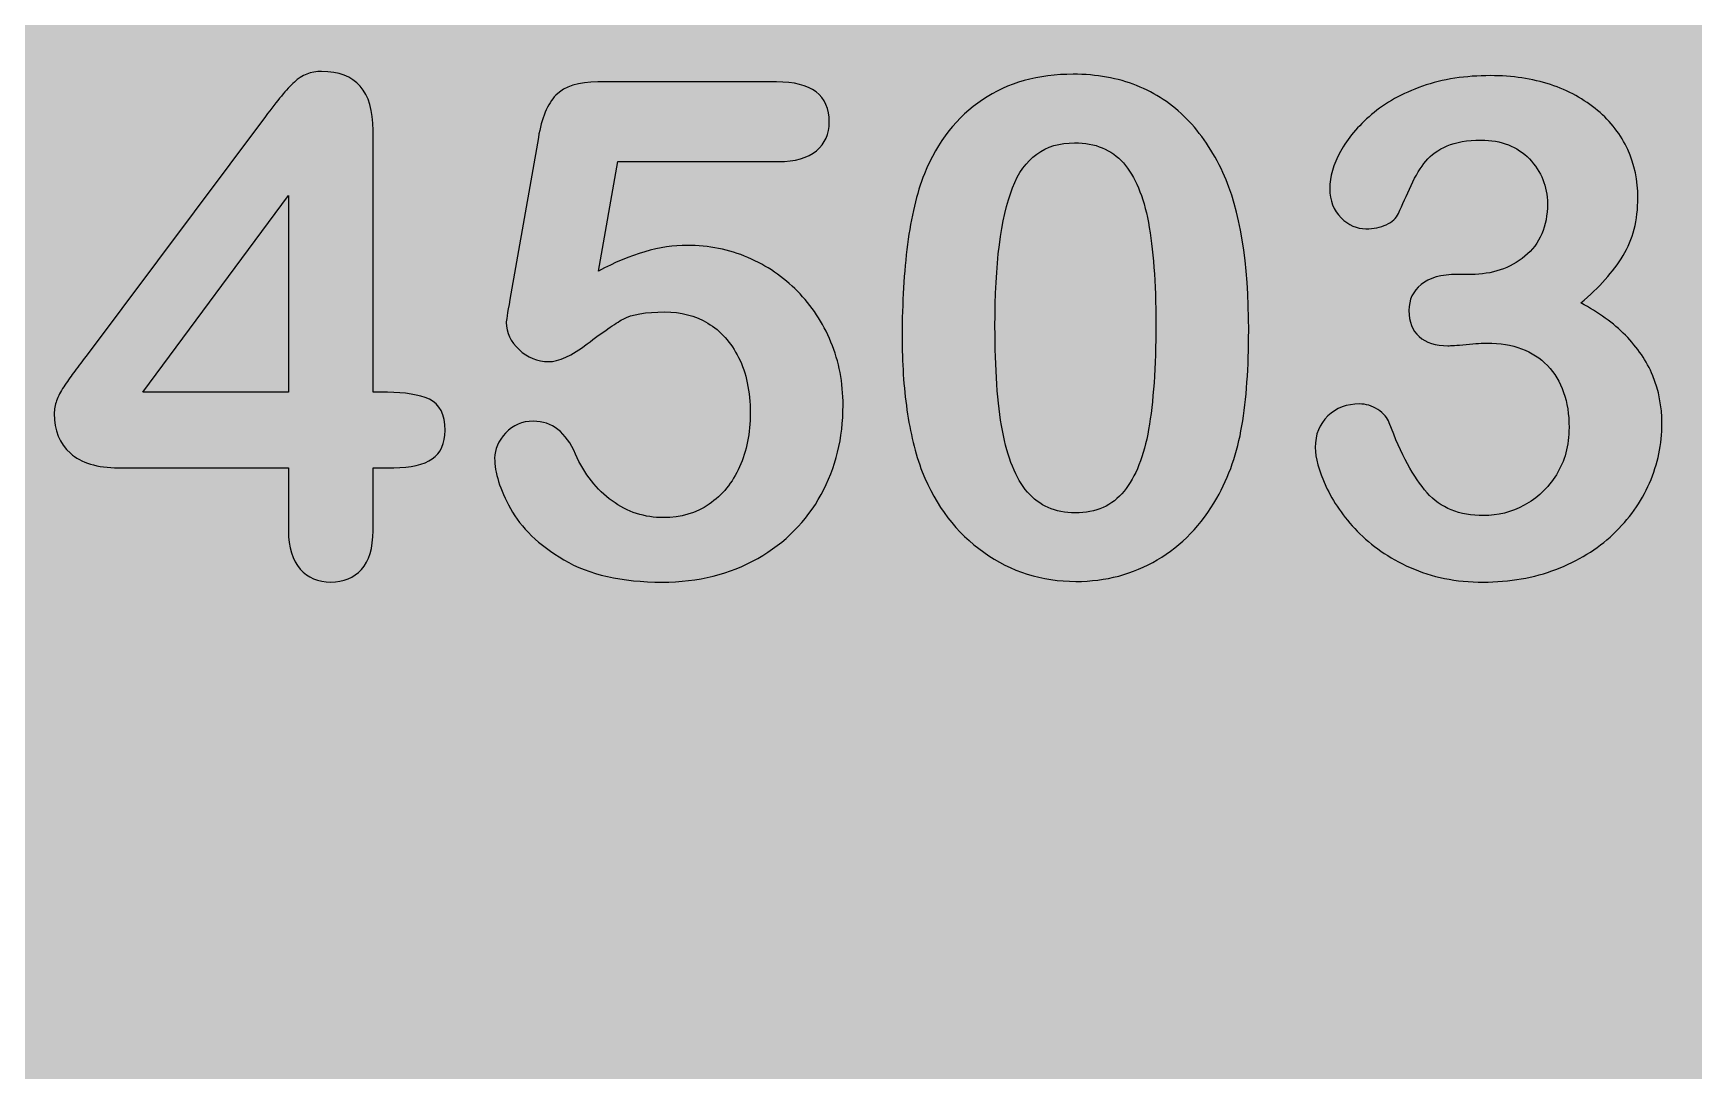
# Model space of a CAD drawing. Header units: millimetres. Extents: x -535.1 to -495.1, y 43.5 to 83.5.
# Drawn here: x -514.08 to -505.41, y 48.94 to 54.36 of the extents above; entities that cross this region are included whole.
import ezdxf

# ---------------------------------------------------------------- set-up
doc = ezdxf.new("R2010")
doc.units = ezdxf.units.MM
doc.header["$MEASUREMENT"] = 0
doc.layers.add('Layer 1', color=7, linetype='Continuous')

msp = doc.modelspace()

# ---------------------------------------------------------------- hatches: boundary and pattern name
at = {"layer": 'Layer 1', "true_color": 0xfff212}
h = msp.add_hatch(color=2, dxfattribs=at)
edge = h.paths.add_edge_path()
edge.add_spline(control_points=[(-498.146, 83.5186), (-498.146, 83.5186), (-531.9962, 83.5186), (-531.9962, 83.5186), (-533.6874, 83.5186), (-535.0711, 82.1349), (-535.0711, 80.4437), (-535.0711, 80.4437), (-535.0711, 46.5936), (-535.0711, 46.5936), (-535.0711, 44.9024), (-533.6874, 43.5187), (-531.9962, 43.5187), (-531.9962, 43.5187), (-498.146, 43.5187), (-498.146, 43.5187), (-496.4548, 43.5187), (-495.0711, 44.9024), (-495.0711, 46.5936), (-495.0711, 46.5936), (-495.0711, 80.4437), (-495.0711, 80.4437), (-495.0711, 82.1349), (-496.4548, 83.5186), (-498.146, 83.5186)], knot_values=[0, 0, 0, 0, 0.125, 0.125, 0.125, 0.25, 0.25, 0.25, 0.375, 0.375, 0.375, 0.5, 0.5, 0.5, 0.625, 0.625, 0.625, 0.75, 0.75, 0.75, 0.875, 0.875, 0.875, 1, 1, 1, 1], degree=3, periodic=1)
at = {"layer": 'Layer 1', "true_color": 0x201e1e}
h = msp.add_hatch(color=250, dxfattribs=at)
edge = h.paths.add_edge_path()
edge.add_spline(control_points=[(-512.745, 51.7611), (-512.745, 51.7611), (-512.745, 52.0899), (-512.745, 52.0899), (-512.745, 52.0899), (-513.6325, 52.0899), (-513.6325, 52.0899), (-513.7439, 52.0899), (-513.828, 52.1152), (-513.884, 52.1658), (-513.9401, 52.2165), (-513.9679, 52.2853), (-513.9679, 52.3728), (-513.9679, 52.3951), (-513.964, 52.4176), (-513.9559, 52.4404), (-513.9478, 52.4634), (-513.935, 52.4873), (-513.9184, 52.5128), (-513.902, 52.5379), (-513.885, 52.5627), (-513.8672, 52.5864), (-513.8496, 52.6097), (-513.8275, 52.6385), (-513.802, 52.6726), (-513.802, 52.6726), (-512.8651, 53.9257), (-512.8651, 53.9257), (-512.8039, 54.0075), (-512.7537, 54.0678), (-512.7143, 54.1048), (-512.6749, 54.1419), (-512.6274, 54.1603), (-512.5719, 54.1603), (-512.3927, 54.1603), (-512.3034, 54.0576), (-512.3034, 53.8526), (-512.3034, 53.8526), (-512.3034, 52.4844), (-512.3034, 52.4844), (-512.3034, 52.4844), (-512.2274, 52.4844), (-512.2274, 52.4844), (-512.137, 52.4844), (-512.064, 52.4723), (-512.0091, 52.4476), (-511.9543, 52.423), (-511.9269, 52.3686), (-511.9269, 52.2853), (-511.9269, 52.2172), (-511.9491, 52.1673), (-511.9939, 52.1363), (-512.039, 52.1051), (-512.1063, 52.0899), (-512.1954, 52.0899), (-512.1954, 52.0899), (-512.3034, 52.0899), (-512.3034, 52.0899), (-512.3034, 52.0899), (-512.3034, 51.7611), (-512.3034, 51.7611), (-512.3034, 51.6707), (-512.3235, 51.6031), (-512.3637, 51.5589), (-512.4036, 51.5151), (-512.4573, 51.4926), (-512.5242, 51.4926), (-512.59, 51.4926), (-512.6437, 51.5155), (-512.6841, 51.5608), (-512.7246, 51.6059), (-512.745, 51.673), (-512.745, 51.7611)], knot_values=[0, 0, 0, 0, 0.041667, 0.041667, 0.041667, 0.083333, 0.083333, 0.083333, 0.125, 0.125, 0.125, 0.166667, 0.166667, 0.166667, 0.208333, 0.208333, 0.208333, 0.25, 0.25, 0.25, 0.291667, 0.291667, 0.291667, 0.333333, 0.333333, 0.333333, 0.375, 0.375, 0.375, 0.416667, 0.416667, 0.416667, 0.458333, 0.458333, 0.458333, 0.5, 0.5, 0.5, 0.541667, 0.541667, 0.541667, 0.583333, 0.583333, 0.583333, 0.625, 0.625, 0.625, 0.666667, 0.666667, 0.666667, 0.708333, 0.708333, 0.708333, 0.75, 0.75, 0.75, 0.791667, 0.791667, 0.791667, 0.833333, 0.833333, 0.833333, 0.875, 0.875, 0.875, 0.916667, 0.916667, 0.916667, 0.958333, 0.958333, 0.958333, 1, 1, 1, 1], degree=3, periodic=1)
h = msp.add_hatch(color=250, dxfattribs=at)
edge = h.paths.add_edge_path()
edge.add_spline(control_points=[(-507.7305, 52.8072), (-507.7305, 52.6135), (-507.7426, 52.4475), (-507.7661, 52.3088), (-507.7895, 52.1695), (-507.8326, 52.0431), (-507.897, 51.9306), (-507.9767, 51.7916), (-508.0804, 51.6845), (-508.2077, 51.6091), (-508.335, 51.5337), (-508.4768, 51.4962), (-508.6324, 51.4962), (-508.8109, 51.4962), (-508.9722, 51.5469), (-509.1139, 51.6482), (-509.2556, 51.7495), (-509.3643, 51.8889), (-509.4348, 52.0681), (-509.4729, 52.1651), (-509.4979, 52.2745), (-509.515, 52.3927), (-509.5322, 52.5109), (-509.5403, 52.6388), (-509.5403, 52.777), (-509.5403, 52.955), (-509.5306, 53.1148), (-509.512, 53.2572), (-509.4933, 53.4001), (-509.4648, 53.5231), (-509.4239, 53.6252), (-509.3558, 53.7952), (-509.2532, 53.9241), (-509.1211, 54.0125), (-508.9885, 54.1013), (-508.8303, 54.1459), (-508.6463, 54.1459), (-508.525, 54.1459), (-508.4144, 54.1261), (-508.3158, 54.0867), (-508.2167, 54.0472), (-508.1298, 53.9896), (-508.0551, 53.9136), (-507.9803, 53.8377), (-507.9167, 53.7435), (-507.865, 53.6319), (-507.775, 53.4377), (-507.7305, 53.1625), (-507.7305, 52.8072)], knot_values=[0, 0, 0, 0, 0.0625, 0.0625, 0.0625, 0.125, 0.125, 0.125, 0.1875, 0.1875, 0.1875, 0.25, 0.25, 0.25, 0.3125, 0.3125, 0.3125, 0.375, 0.375, 0.375, 0.4375, 0.4375, 0.4375, 0.5, 0.5, 0.5, 0.5625, 0.5625, 0.5625, 0.625, 0.625, 0.625, 0.6875, 0.6875, 0.6875, 0.75, 0.75, 0.75, 0.8125, 0.8125, 0.8125, 0.875, 0.875, 0.875, 0.9375, 0.9375, 0.9375, 1, 1, 1, 1], degree=3, periodic=1)
h = msp.add_hatch(color=250, dxfattribs=at)
edge = h.paths.add_edge_path()
edge.add_spline(control_points=[(-506.5686, 53.0998), (-506.46, 53.0998), (-506.3662, 53.1316), (-506.288, 53.1951), (-506.2096, 53.2588), (-506.1704, 53.3501), (-506.1704, 53.4696), (-506.1704, 53.56), (-506.2021, 53.6381), (-506.2646, 53.7036), (-506.327, 53.769), (-506.4111, 53.802), (-506.5173, 53.802), (-506.5891, 53.802), (-506.6482, 53.7916), (-506.6946, 53.7718), (-506.741, 53.7519), (-506.7778, 53.7251), (-506.8051, 53.6922), (-506.832, 53.6595), (-506.8582, 53.6168), (-506.8823, 53.5649), (-506.9064, 53.5131), (-506.9279, 53.4639), (-506.9486, 53.4183), (-506.9598, 53.3935), (-506.9814, 53.3739), (-507.012, 53.3598), (-507.0428, 53.3456), (-507.0778, 53.3387), (-507.1182, 53.3387), (-507.1652, 53.3387), (-507.2085, 53.3577), (-507.2479, 53.3959), (-507.2874, 53.4343), (-507.307, 53.4852), (-507.307, 53.5485), (-507.307, 53.6101), (-507.289, 53.6743), (-507.2515, 53.7423), (-507.2143, 53.8099), (-507.1601, 53.8742), (-507.0887, 53.9354), (-507.0172, 53.9966), (-506.9288, 54.0461), (-506.8232, 54.0831), (-506.7171, 54.1202), (-506.5981, 54.1386), (-506.4678, 54.1386), (-506.3532, 54.1386), (-506.2488, 54.1226), (-506.1548, 54.0916), (-506.0607, 54.0605), (-505.9785, 54.0155), (-505.9086, 53.9564), (-505.8393, 53.898), (-505.7864, 53.8298), (-505.7511, 53.7519), (-505.7159, 53.6743), (-505.698, 53.5902), (-505.698, 53.501), (-505.698, 53.3834), (-505.7241, 53.282), (-505.7753, 53.1981), (-505.8267, 53.1137), (-505.9001, 53.0316), (-505.9955, 52.9513), (-505.9037, 52.9019), (-505.8258, 52.8457), (-505.7626, 52.7819), (-505.6999, 52.7186), (-505.6522, 52.6479), (-505.6202, 52.5707), (-505.5882, 52.4934), (-505.5725, 52.4102), (-505.5725, 52.3209), (-505.5725, 52.2135), (-505.594, 52.1102), (-505.6371, 52.0102), (-505.6803, 51.91), (-505.7441, 51.8209), (-505.8278, 51.7424), (-505.9111, 51.6642), (-506.0105, 51.603), (-506.1258, 51.5589), (-506.2404, 51.515), (-506.3676, 51.4926), (-506.5064, 51.4926), (-506.6482, 51.4926), (-506.7749, 51.518), (-506.8865, 51.5686), (-506.9986, 51.6193), (-507.0905, 51.6826), (-507.1635, 51.7586), (-507.2358, 51.8339), (-507.2903, 51.9131), (-507.3275, 51.9939), (-507.365, 52.0753), (-507.383, 52.1424), (-507.383, 52.1954), (-507.383, 52.2636), (-507.3613, 52.3186), (-507.3167, 52.3607), (-507.2727, 52.4024), (-507.2177, 52.4235), (-507.1513, 52.4235), (-507.1187, 52.4235), (-507.0867, 52.4138), (-507.056, 52.394), (-507.0259, 52.3746), (-507.0061, 52.3513), (-506.9963, 52.3246), (-506.9357, 52.1601), (-506.8689, 52.0391), (-506.799, 51.9596), (-506.7291, 51.88), (-506.63, 51.8401), (-506.5028, 51.8401), (-506.4298, 51.8401), (-506.3597, 51.858), (-506.2916, 51.8938), (-506.2239, 51.9296), (-506.1678, 51.9831), (-506.1239, 52.0537), (-506.0798, 52.1248), (-506.0576, 52.2063), (-506.0576, 52.2998), (-506.0576, 52.4374), (-506.095, 52.5453), (-506.1704, 52.6237), (-506.2458, 52.7021), (-506.3508, 52.7414), (-506.4853, 52.7414), (-506.5088, 52.7414), (-506.5456, 52.739), (-506.5951, 52.7342), (-506.6446, 52.7294), (-506.6759, 52.7275), (-506.6904, 52.7275), (-506.755, 52.7275), (-506.8051, 52.7432), (-506.8406, 52.7758), (-506.8762, 52.8083), (-506.8937, 52.853), (-506.8937, 52.9109), (-506.8937, 52.9676), (-506.8726, 53.013), (-506.8298, 53.0479), (-506.7877, 53.0823), (-506.7248, 53.0998), (-506.6409, 53.0998), (-506.6409, 53.0998), (-506.5686, 53.0998), (-506.5686, 53.0998)], knot_values=[0, 0, 0, 0, 0.019608, 0.019608, 0.019608, 0.039216, 0.039216, 0.039216, 0.058824, 0.058824, 0.058824, 0.078431, 0.078431, 0.078431, 0.098039, 0.098039, 0.098039, 0.117647, 0.117647, 0.117647, 0.137255, 0.137255, 0.137255, 0.156863, 0.156863, 0.156863, 0.176471, 0.176471, 0.176471, 0.196078, 0.196078, 0.196078, 0.215686, 0.215686, 0.215686, 0.235294, 0.235294, 0.235294, 0.254902, 0.254902, 0.254902, 0.27451, 0.27451, 0.27451, 0.294118, 0.294118, 0.294118, 0.313725, 0.313725, 0.313725, 0.333333, 0.333333, 0.333333, 0.352941, 0.352941, 0.352941, 0.372549, 0.372549, 0.372549, 0.392157, 0.392157, 0.392157, 0.411765, 0.411765, 0.411765, 0.431373, 0.431373, 0.431373, 0.45098, 0.45098, 0.45098, 0.470588, 0.470588, 0.470588, 0.490196, 0.490196, 0.490196, 0.509804, 0.509804, 0.509804, 0.529412, 0.529412, 0.529412, 0.54902, 0.54902, 0.54902, 0.568627, 0.568627, 0.568627, 0.588235, 0.588235, 0.588235, 0.607843, 0.607843, 0.607843, 0.627451, 0.627451, 0.627451, 0.647059, 0.647059, 0.647059, 0.666667, 0.666667, 0.666667, 0.686275, 0.686275, 0.686275, 0.705882, 0.705882, 0.705882, 0.72549, 0.72549, 0.72549, 0.745098, 0.745098, 0.745098, 0.764706, 0.764706, 0.764706, 0.784314, 0.784314, 0.784314, 0.803922, 0.803922, 0.803922, 0.823529, 0.823529, 0.823529, 0.843137, 0.843137, 0.843137, 0.862745, 0.862745, 0.862745, 0.882353, 0.882353, 0.882353, 0.901961, 0.901961, 0.901961, 0.921569, 0.921569, 0.921569, 0.941176, 0.941176, 0.941176, 0.960784, 0.960784, 0.960784, 0.980392, 0.980392, 0.980392, 1, 1, 1, 1], degree=3, periodic=1)
h = msp.add_hatch(color=250, dxfattribs=at)
edge = h.paths.add_edge_path()
edge.add_spline(control_points=[(-510.1853, 53.6898), (-510.1853, 53.6898), (-511.0251, 53.6898), (-511.0251, 53.6898), (-511.0251, 53.6898), (-511.1258, 53.1179), (-511.1258, 53.1179), (-510.9587, 53.2071), (-510.8042, 53.2518), (-510.6625, 53.2518), (-510.5496, 53.2518), (-510.4439, 53.2309), (-510.3452, 53.1884), (-510.2467, 53.146), (-510.1607, 53.0869), (-510.0869, 53.0123), (-510.013, 52.9374), (-509.9541, 52.8488), (-509.912, 52.7468), (-509.8697, 52.6444), (-509.8487, 52.5339), (-509.8487, 52.4163), (-509.8487, 52.2455), (-509.8866, 52.0904), (-509.9632, 51.9499), (-510.0397, 51.8099), (-510.1504, 51.6989), (-510.2945, 51.6162), (-510.4381, 51.5338), (-510.6045, 51.4926), (-510.7934, 51.4926), (-511.0039, 51.4926), (-511.1753, 51.5314), (-511.3068, 51.6091), (-511.4382, 51.6869), (-511.5311, 51.7762), (-511.5861, 51.8768), (-511.6408, 51.9771), (-511.6682, 52.0651), (-511.6682, 52.1406), (-511.6682, 52.1864), (-511.649, 52.2306), (-511.6109, 52.2715), (-511.5725, 52.3126), (-511.5245, 52.333), (-511.4667, 52.333), (-511.3678, 52.333), (-511.2954, 52.2756), (-511.2459, 52.1617), (-511.2001, 52.0562), (-511.1348, 51.9751), (-511.0547, 51.9168), (-510.9744, 51.8583), (-510.885, 51.8293), (-510.7862, 51.8293), (-510.6957, 51.8293), (-510.616, 51.8529), (-510.5478, 51.8997), (-510.4792, 51.9469), (-510.4265, 52.0121), (-510.3893, 52.0946), (-510.3524, 52.1767), (-510.3337, 52.2709), (-510.3337, 52.3758), (-510.3337, 52.4887), (-510.3539, 52.5851), (-510.394, 52.6654), (-510.434, 52.7454), (-510.4875, 52.8056), (-510.5545, 52.8452), (-510.6213, 52.8846), (-510.6968, 52.9043), (-510.7789, 52.9043), (-510.8803, 52.9043), (-510.9527, 52.8917), (-510.9967, 52.8668), (-511.0401, 52.8423), (-511.1029, 52.7992), (-511.185, 52.7372), (-511.2663, 52.6756), (-511.3339, 52.6443), (-511.387, 52.6443), (-511.445, 52.6443), (-511.4964, 52.6653), (-511.5409, 52.707), (-511.5856, 52.7491), (-511.6079, 52.7963), (-511.6079, 52.8494), (-511.6079, 52.8554), (-511.6016, 52.8952), (-511.5885, 52.9695), (-511.5885, 52.9695), (-511.4401, 53.8159), (-511.4401, 53.8159), (-511.4224, 53.9169), (-511.3931, 53.991), (-511.3484, 54.0367), (-511.3033, 54.0831), (-511.2302, 54.106), (-511.1288, 54.106), (-511.1288, 54.106), (-510.1962, 54.106), (-510.1962, 54.106), (-510.0128, 54.106), (-509.9211, 54.0361), (-509.9211, 53.8955), (-509.9211, 53.8339), (-509.9434, 53.7844), (-509.988, 53.7464), (-510.0326, 53.7085), (-510.0985, 53.6898), (-510.1853, 53.6898)], knot_values=[0, 0, 0, 0, 0.027027, 0.027027, 0.027027, 0.054054, 0.054054, 0.054054, 0.081081, 0.081081, 0.081081, 0.108108, 0.108108, 0.108108, 0.135135, 0.135135, 0.135135, 0.162162, 0.162162, 0.162162, 0.189189, 0.189189, 0.189189, 0.216216, 0.216216, 0.216216, 0.243243, 0.243243, 0.243243, 0.27027, 0.27027, 0.27027, 0.297297, 0.297297, 0.297297, 0.324324, 0.324324, 0.324324, 0.351351, 0.351351, 0.351351, 0.378378, 0.378378, 0.378378, 0.405405, 0.405405, 0.405405, 0.432432, 0.432432, 0.432432, 0.459459, 0.459459, 0.459459, 0.486486, 0.486486, 0.486486, 0.513514, 0.513514, 0.513514, 0.540541, 0.540541, 0.540541, 0.567568, 0.567568, 0.567568, 0.594595, 0.594595, 0.594595, 0.621622, 0.621622, 0.621622, 0.648649, 0.648649, 0.648649, 0.675676, 0.675676, 0.675676, 0.702703, 0.702703, 0.702703, 0.72973, 0.72973, 0.72973, 0.756757, 0.756757, 0.756757, 0.783784, 0.783784, 0.783784, 0.810811, 0.810811, 0.810811, 0.837838, 0.837838, 0.837838, 0.864865, 0.864865, 0.864865, 0.891892, 0.891892, 0.891892, 0.918919, 0.918919, 0.918919, 0.945946, 0.945946, 0.945946, 0.972973, 0.972973, 0.972973, 1, 1, 1, 1], degree=3, periodic=1)
h = msp.add_hatch(color=250, dxfattribs=at)
edge = h.paths.add_edge_path()
edge.add_spline(control_points=[(-508.2155, 52.8422), (-508.2155, 53.0575), (-508.2284, 53.2343), (-508.2542, 53.3713), (-508.2801, 53.5086), (-508.324, 53.6127), (-508.3851, 53.6825), (-508.4464, 53.7526), (-508.5317, 53.7875), (-508.6397, 53.7875), (-508.7953, 53.7875), (-508.9032, 53.709), (-508.9642, 53.5522), (-509.0249, 53.3959), (-509.0554, 53.1547), (-509.0554, 52.8282), (-509.0554, 52.6069), (-509.0425, 52.4253), (-509.0167, 52.2842), (-508.9907, 52.1425), (-508.9468, 52.0354), (-508.8858, 51.9632), (-508.8244, 51.8908), (-508.7411, 51.8545), (-508.636, 51.8545), (-508.528, 51.8545), (-508.4428, 51.8919), (-508.3815, 51.9674), (-508.3204, 52.0426), (-508.2775, 52.1509), (-508.2529, 52.2907), (-508.2282, 52.4312), (-508.2155, 52.6147), (-508.2155, 52.8422)], knot_values=[0, 0, 0, 0, 0.090909, 0.090909, 0.090909, 0.181818, 0.181818, 0.181818, 0.272727, 0.272727, 0.272727, 0.363636, 0.363636, 0.363636, 0.454545, 0.454545, 0.454545, 0.545455, 0.545455, 0.545455, 0.636364, 0.636364, 0.636364, 0.727273, 0.727273, 0.727273, 0.818182, 0.818182, 0.818182, 0.909091, 0.909091, 0.909091, 1, 1, 1, 1], degree=3, periodic=1)
h = msp.add_hatch(color=250, dxfattribs=at)
edge = h.paths.add_edge_path()
edge.add_spline(control_points=[(-513.5052, 52.4844), (-513.5052, 52.4844), (-512.745, 52.4844), (-512.745, 52.4844), (-512.745, 52.4844), (-512.745, 53.5124), (-512.745, 53.5124), (-512.745, 53.5124), (-513.5052, 52.4844), (-513.5052, 52.4844)], knot_values=[0, 0, 0, 0, 0.333333, 0.333333, 0.333333, 0.666667, 0.666667, 0.666667, 1, 1, 1, 1], degree=3, periodic=1)

# ---------------------------------------------------------------- linework, layer by layer
at = {"layer": 'Layer 1', "color": 250, "lineweight": 9}
msp.add_open_spline([(-498.146, 83.5186), (-498.146, 83.5186), (-531.9962, 83.5186), (-531.9962, 83.5186), (-533.6874, 83.5186), (-535.0711, 82.1349), (-535.0711, 80.4437), (-535.0711, 80.4437), (-535.0711, 46.5936), (-535.0711, 46.5936), (-535.0711, 44.9024), (-533.6874, 43.5187), (-531.9962, 43.5187), (-531.9962, 43.5187), (-498.146, 43.5187), (-498.146, 43.5187), (-496.4548, 43.5187), (-495.0711, 44.9024), (-495.0711, 46.5936), (-495.0711, 46.5936), (-495.0711, 80.4437), (-495.0711, 80.4437), (-495.0711, 82.1349), (-496.4548, 83.5186), (-498.146, 83.5186)], degree=3, knots=[0, 0, 0, 0, 0.125, 0.125, 0.125, 0.25, 0.25, 0.25, 0.375, 0.375, 0.375, 0.5, 0.5, 0.5, 0.625, 0.625, 0.625, 0.75, 0.75, 0.75, 0.875, 0.875, 0.875, 1, 1, 1, 1], dxfattribs=at)
at = {"layer": 'Layer 1', "color": 250}
for points, knots in [([(-512.745, 51.7611), (-512.745, 51.7611), (-512.745, 52.0899), (-512.745, 52.0899), (-512.745, 52.0899), (-513.6325, 52.0899), (-513.6325, 52.0899), (-513.7439, 52.0899), (-513.828, 52.1152), (-513.884, 52.1658), (-513.9401, 52.2165), (-513.9679, 52.2853), (-513.9679, 52.3728), (-513.9679, 52.3951), (-513.964, 52.4176), (-513.9559, 52.4404), (-513.9478, 52.4634), (-513.935, 52.4873), (-513.9184, 52.5128), (-513.902, 52.5379), (-513.885, 52.5627), (-513.8672, 52.5864), (-513.8496, 52.6097), (-513.8275, 52.6385), (-513.802, 52.6726), (-513.802, 52.6726), (-512.8651, 53.9257), (-512.8651, 53.9257), (-512.8039, 54.0075), (-512.7537, 54.0678), (-512.7143, 54.1048), (-512.6749, 54.1419), (-512.6274, 54.1603), (-512.5719, 54.1603), (-512.3927, 54.1603), (-512.3034, 54.0576), (-512.3034, 53.8526), (-512.3034, 53.8526), (-512.3034, 52.4844), (-512.3034, 52.4844), (-512.3034, 52.4844), (-512.2274, 52.4844), (-512.2274, 52.4844), (-512.137, 52.4844), (-512.064, 52.4723), (-512.0091, 52.4476), (-511.9543, 52.423), (-511.9269, 52.3686), (-511.9269, 52.2853), (-511.9269, 52.2172), (-511.9491, 52.1673), (-511.9939, 52.1363), (-512.039, 52.1051), (-512.1063, 52.0899), (-512.1954, 52.0899), (-512.1954, 52.0899), (-512.3034, 52.0899), (-512.3034, 52.0899), (-512.3034, 52.0899), (-512.3034, 51.7611), (-512.3034, 51.7611), (-512.3034, 51.6707), (-512.3235, 51.6031), (-512.3637, 51.5589), (-512.4036, 51.5151), (-512.4573, 51.4926), (-512.5242, 51.4926), (-512.59, 51.4926), (-512.6437, 51.5155), (-512.6841, 51.5608), (-512.7246, 51.6059), (-512.745, 51.673), (-512.745, 51.7611)], [0, 0, 0, 0, 0.041667, 0.041667, 0.041667, 0.083333, 0.083333, 0.083333, 0.125, 0.125, 0.125, 0.166667, 0.166667, 0.166667, 0.208333, 0.208333, 0.208333, 0.25, 0.25, 0.25, 0.291667, 0.291667, 0.291667, 0.333333, 0.333333, 0.333333, 0.375, 0.375, 0.375, 0.416667, 0.416667, 0.416667, 0.458333, 0.458333, 0.458333, 0.5, 0.5, 0.5, 0.541667, 0.541667, 0.541667, 0.583333, 0.583333, 0.583333, 0.625, 0.625, 0.625, 0.666667, 0.666667, 0.666667, 0.708333, 0.708333, 0.708333, 0.75, 0.75, 0.75, 0.791667, 0.791667, 0.791667, 0.833333, 0.833333, 0.833333, 0.875, 0.875, 0.875, 0.916667, 0.916667, 0.916667, 0.958333, 0.958333, 0.958333, 1, 1, 1, 1]), ([(-507.7305, 52.8072), (-507.7305, 52.6135), (-507.7426, 52.4475), (-507.7661, 52.3088), (-507.7895, 52.1695), (-507.8326, 52.0431), (-507.897, 51.9306), (-507.9767, 51.7916), (-508.0804, 51.6845), (-508.2077, 51.6091), (-508.335, 51.5337), (-508.4768, 51.4962), (-508.6324, 51.4962), (-508.8109, 51.4962), (-508.9722, 51.5469), (-509.1139, 51.6482), (-509.2556, 51.7495), (-509.3643, 51.8889), (-509.4348, 52.0681), (-509.4729, 52.1651), (-509.4979, 52.2745), (-509.515, 52.3927), (-509.5322, 52.5109), (-509.5403, 52.6388), (-509.5403, 52.777), (-509.5403, 52.955), (-509.5306, 53.1148), (-509.512, 53.2572), (-509.4933, 53.4001), (-509.4648, 53.5231), (-509.4239, 53.6252), (-509.3558, 53.7952), (-509.2532, 53.9241), (-509.1211, 54.0125), (-508.9885, 54.1013), (-508.8303, 54.1459), (-508.6463, 54.1459), (-508.525, 54.1459), (-508.4144, 54.1261), (-508.3158, 54.0867), (-508.2167, 54.0472), (-508.1298, 53.9896), (-508.0551, 53.9136), (-507.9803, 53.8377), (-507.9167, 53.7435), (-507.865, 53.6319), (-507.775, 53.4377), (-507.7305, 53.1625), (-507.7305, 52.8072)], [0, 0, 0, 0, 0.0625, 0.0625, 0.0625, 0.125, 0.125, 0.125, 0.1875, 0.1875, 0.1875, 0.25, 0.25, 0.25, 0.3125, 0.3125, 0.3125, 0.375, 0.375, 0.375, 0.4375, 0.4375, 0.4375, 0.5, 0.5, 0.5, 0.5625, 0.5625, 0.5625, 0.625, 0.625, 0.625, 0.6875, 0.6875, 0.6875, 0.75, 0.75, 0.75, 0.8125, 0.8125, 0.8125, 0.875, 0.875, 0.875, 0.9375, 0.9375, 0.9375, 1, 1, 1, 1]), ([(-506.5686, 53.0998), (-506.46, 53.0998), (-506.3662, 53.1316), (-506.288, 53.1951), (-506.2096, 53.2588), (-506.1704, 53.3501), (-506.1704, 53.4696), (-506.1704, 53.56), (-506.2021, 53.6381), (-506.2646, 53.7036), (-506.327, 53.769), (-506.4111, 53.802), (-506.5173, 53.802), (-506.5891, 53.802), (-506.6482, 53.7916), (-506.6946, 53.7718), (-506.741, 53.7519), (-506.7778, 53.7251), (-506.8051, 53.6922), (-506.832, 53.6595), (-506.8582, 53.6168), (-506.8823, 53.5649), (-506.9064, 53.5131), (-506.9279, 53.4639), (-506.9486, 53.4183), (-506.9598, 53.3935), (-506.9814, 53.3739), (-507.012, 53.3598), (-507.0428, 53.3456), (-507.0778, 53.3387), (-507.1182, 53.3387), (-507.1652, 53.3387), (-507.2085, 53.3577), (-507.2479, 53.3959), (-507.2874, 53.4343), (-507.307, 53.4852), (-507.307, 53.5485), (-507.307, 53.6101), (-507.289, 53.6743), (-507.2515, 53.7423), (-507.2143, 53.8099), (-507.1601, 53.8742), (-507.0887, 53.9354), (-507.0172, 53.9966), (-506.9288, 54.0461), (-506.8232, 54.0831), (-506.7171, 54.1202), (-506.5981, 54.1386), (-506.4678, 54.1386), (-506.3532, 54.1386), (-506.2488, 54.1226), (-506.1548, 54.0916), (-506.0607, 54.0605), (-505.9785, 54.0155), (-505.9086, 53.9564), (-505.8393, 53.898), (-505.7864, 53.8298), (-505.7511, 53.7519), (-505.7159, 53.6743), (-505.698, 53.5902), (-505.698, 53.501), (-505.698, 53.3834), (-505.7241, 53.282), (-505.7753, 53.1981), (-505.8267, 53.1137), (-505.9001, 53.0316), (-505.9955, 52.9513), (-505.9037, 52.9019), (-505.8258, 52.8457), (-505.7626, 52.7819), (-505.6999, 52.7186), (-505.6522, 52.6479), (-505.6202, 52.5707), (-505.5882, 52.4934), (-505.5725, 52.4102), (-505.5725, 52.3209), (-505.5725, 52.2135), (-505.594, 52.1102), (-505.6371, 52.0102), (-505.6803, 51.91), (-505.7441, 51.8209), (-505.8278, 51.7424), (-505.9111, 51.6642), (-506.0105, 51.603), (-506.1258, 51.5589), (-506.2404, 51.515), (-506.3676, 51.4926), (-506.5064, 51.4926), (-506.6482, 51.4926), (-506.7749, 51.518), (-506.8865, 51.5686), (-506.9986, 51.6193), (-507.0905, 51.6826), (-507.1635, 51.7586), (-507.2358, 51.8339), (-507.2903, 51.9131), (-507.3275, 51.9939), (-507.365, 52.0753), (-507.383, 52.1424), (-507.383, 52.1954), (-507.383, 52.2636), (-507.3613, 52.3186), (-507.3167, 52.3607), (-507.2727, 52.4024), (-507.2177, 52.4235), (-507.1513, 52.4235), (-507.1187, 52.4235), (-507.0867, 52.4138), (-507.056, 52.394), (-507.0259, 52.3746), (-507.0061, 52.3513), (-506.9963, 52.3246), (-506.9357, 52.1601), (-506.8689, 52.0391), (-506.799, 51.9596), (-506.7291, 51.88), (-506.63, 51.8401), (-506.5028, 51.8401), (-506.4298, 51.8401), (-506.3597, 51.858), (-506.2916, 51.8938), (-506.2239, 51.9296), (-506.1678, 51.9831), (-506.1239, 52.0537), (-506.0798, 52.1248), (-506.0576, 52.2063), (-506.0576, 52.2998), (-506.0576, 52.4374), (-506.095, 52.5453), (-506.1704, 52.6237), (-506.2458, 52.7021), (-506.3508, 52.7414), (-506.4853, 52.7414), (-506.5088, 52.7414), (-506.5456, 52.739), (-506.5951, 52.7342), (-506.6446, 52.7294), (-506.6759, 52.7275), (-506.6904, 52.7275), (-506.755, 52.7275), (-506.8051, 52.7432), (-506.8406, 52.7758), (-506.8762, 52.8083), (-506.8937, 52.853), (-506.8937, 52.9109), (-506.8937, 52.9676), (-506.8726, 53.013), (-506.8298, 53.0479), (-506.7877, 53.0823), (-506.7248, 53.0998), (-506.6409, 53.0998), (-506.6409, 53.0998), (-506.5686, 53.0998), (-506.5686, 53.0998)], [0, 0, 0, 0, 0.019608, 0.019608, 0.019608, 0.039216, 0.039216, 0.039216, 0.058824, 0.058824, 0.058824, 0.078431, 0.078431, 0.078431, 0.098039, 0.098039, 0.098039, 0.117647, 0.117647, 0.117647, 0.137255, 0.137255, 0.137255, 0.156863, 0.156863, 0.156863, 0.176471, 0.176471, 0.176471, 0.196078, 0.196078, 0.196078, 0.215686, 0.215686, 0.215686, 0.235294, 0.235294, 0.235294, 0.254902, 0.254902, 0.254902, 0.27451, 0.27451, 0.27451, 0.294118, 0.294118, 0.294118, 0.313725, 0.313725, 0.313725, 0.333333, 0.333333, 0.333333, 0.352941, 0.352941, 0.352941, 0.372549, 0.372549, 0.372549, 0.392157, 0.392157, 0.392157, 0.411765, 0.411765, 0.411765, 0.431373, 0.431373, 0.431373, 0.45098, 0.45098, 0.45098, 0.470588, 0.470588, 0.470588, 0.490196, 0.490196, 0.490196, 0.509804, 0.509804, 0.509804, 0.529412, 0.529412, 0.529412, 0.54902, 0.54902, 0.54902, 0.568627, 0.568627, 0.568627, 0.588235, 0.588235, 0.588235, 0.607843, 0.607843, 0.607843, 0.627451, 0.627451, 0.627451, 0.647059, 0.647059, 0.647059, 0.666667, 0.666667, 0.666667, 0.686275, 0.686275, 0.686275, 0.705882, 0.705882, 0.705882, 0.72549, 0.72549, 0.72549, 0.745098, 0.745098, 0.745098, 0.764706, 0.764706, 0.764706, 0.784314, 0.784314, 0.784314, 0.803922, 0.803922, 0.803922, 0.823529, 0.823529, 0.823529, 0.843137, 0.843137, 0.843137, 0.862745, 0.862745, 0.862745, 0.882353, 0.882353, 0.882353, 0.901961, 0.901961, 0.901961, 0.921569, 0.921569, 0.921569, 0.941176, 0.941176, 0.941176, 0.960784, 0.960784, 0.960784, 0.980392, 0.980392, 0.980392, 1, 1, 1, 1]), ([(-510.1853, 53.6898), (-510.1853, 53.6898), (-511.0251, 53.6898), (-511.0251, 53.6898), (-511.0251, 53.6898), (-511.1258, 53.1179), (-511.1258, 53.1179), (-510.9587, 53.2071), (-510.8042, 53.2518), (-510.6625, 53.2518), (-510.5496, 53.2518), (-510.4439, 53.2309), (-510.3452, 53.1884), (-510.2467, 53.146), (-510.1607, 53.0869), (-510.0869, 53.0123), (-510.013, 52.9374), (-509.9541, 52.8488), (-509.912, 52.7468), (-509.8697, 52.6444), (-509.8487, 52.5339), (-509.8487, 52.4163), (-509.8487, 52.2455), (-509.8866, 52.0904), (-509.9632, 51.9499), (-510.0397, 51.8099), (-510.1504, 51.6989), (-510.2945, 51.6162), (-510.4381, 51.5338), (-510.6045, 51.4926), (-510.7934, 51.4926), (-511.0039, 51.4926), (-511.1753, 51.5314), (-511.3068, 51.6091), (-511.4382, 51.6869), (-511.5311, 51.7762), (-511.5861, 51.8768), (-511.6408, 51.9771), (-511.6682, 52.0651), (-511.6682, 52.1406), (-511.6682, 52.1864), (-511.649, 52.2306), (-511.6109, 52.2715), (-511.5725, 52.3126), (-511.5245, 52.333), (-511.4667, 52.333), (-511.3678, 52.333), (-511.2954, 52.2756), (-511.2459, 52.1617), (-511.2001, 52.0562), (-511.1348, 51.9751), (-511.0547, 51.9168), (-510.9744, 51.8583), (-510.885, 51.8293), (-510.7862, 51.8293), (-510.6957, 51.8293), (-510.616, 51.8529), (-510.5478, 51.8997), (-510.4792, 51.9469), (-510.4265, 52.0121), (-510.3893, 52.0946), (-510.3524, 52.1767), (-510.3337, 52.2709), (-510.3337, 52.3758), (-510.3337, 52.4887), (-510.3539, 52.5851), (-510.394, 52.6654), (-510.434, 52.7454), (-510.4875, 52.8056), (-510.5545, 52.8452), (-510.6213, 52.8846), (-510.6968, 52.9043), (-510.7789, 52.9043), (-510.8803, 52.9043), (-510.9527, 52.8917), (-510.9967, 52.8668), (-511.0401, 52.8423), (-511.1029, 52.7992), (-511.185, 52.7372), (-511.2663, 52.6756), (-511.3339, 52.6443), (-511.387, 52.6443), (-511.445, 52.6443), (-511.4964, 52.6653), (-511.5409, 52.707), (-511.5856, 52.7491), (-511.6079, 52.7963), (-511.6079, 52.8494), (-511.6079, 52.8554), (-511.6016, 52.8952), (-511.5885, 52.9695), (-511.5885, 52.9695), (-511.4401, 53.8159), (-511.4401, 53.8159), (-511.4224, 53.9169), (-511.3931, 53.991), (-511.3484, 54.0367), (-511.3033, 54.0831), (-511.2302, 54.106), (-511.1288, 54.106), (-511.1288, 54.106), (-510.1962, 54.106), (-510.1962, 54.106), (-510.0128, 54.106), (-509.9211, 54.0361), (-509.9211, 53.8955), (-509.9211, 53.8339), (-509.9434, 53.7844), (-509.988, 53.7464), (-510.0326, 53.7085), (-510.0985, 53.6898), (-510.1853, 53.6898)], [0, 0, 0, 0, 0.027027, 0.027027, 0.027027, 0.054054, 0.054054, 0.054054, 0.081081, 0.081081, 0.081081, 0.108108, 0.108108, 0.108108, 0.135135, 0.135135, 0.135135, 0.162162, 0.162162, 0.162162, 0.189189, 0.189189, 0.189189, 0.216216, 0.216216, 0.216216, 0.243243, 0.243243, 0.243243, 0.27027, 0.27027, 0.27027, 0.297297, 0.297297, 0.297297, 0.324324, 0.324324, 0.324324, 0.351351, 0.351351, 0.351351, 0.378378, 0.378378, 0.378378, 0.405405, 0.405405, 0.405405, 0.432432, 0.432432, 0.432432, 0.459459, 0.459459, 0.459459, 0.486486, 0.486486, 0.486486, 0.513514, 0.513514, 0.513514, 0.540541, 0.540541, 0.540541, 0.567568, 0.567568, 0.567568, 0.594595, 0.594595, 0.594595, 0.621622, 0.621622, 0.621622, 0.648649, 0.648649, 0.648649, 0.675676, 0.675676, 0.675676, 0.702703, 0.702703, 0.702703, 0.72973, 0.72973, 0.72973, 0.756757, 0.756757, 0.756757, 0.783784, 0.783784, 0.783784, 0.810811, 0.810811, 0.810811, 0.837838, 0.837838, 0.837838, 0.864865, 0.864865, 0.864865, 0.891892, 0.891892, 0.891892, 0.918919, 0.918919, 0.918919, 0.945946, 0.945946, 0.945946, 0.972973, 0.972973, 0.972973, 1, 1, 1, 1]), ([(-508.2155, 52.8422), (-508.2155, 53.0575), (-508.2284, 53.2343), (-508.2542, 53.3713), (-508.2801, 53.5086), (-508.324, 53.6127), (-508.3851, 53.6825), (-508.4464, 53.7526), (-508.5317, 53.7875), (-508.6397, 53.7875), (-508.7953, 53.7875), (-508.9032, 53.709), (-508.9642, 53.5522), (-509.0249, 53.3959), (-509.0554, 53.1547), (-509.0554, 52.8282), (-509.0554, 52.6069), (-509.0425, 52.4253), (-509.0167, 52.2842), (-508.9907, 52.1425), (-508.9468, 52.0354), (-508.8858, 51.9632), (-508.8244, 51.8908), (-508.7411, 51.8545), (-508.636, 51.8545), (-508.528, 51.8545), (-508.4428, 51.8919), (-508.3815, 51.9674), (-508.3204, 52.0426), (-508.2775, 52.1509), (-508.2529, 52.2907), (-508.2282, 52.4312), (-508.2155, 52.6147), (-508.2155, 52.8422)], [0, 0, 0, 0, 0.090909, 0.090909, 0.090909, 0.181818, 0.181818, 0.181818, 0.272727, 0.272727, 0.272727, 0.363636, 0.363636, 0.363636, 0.454545, 0.454545, 0.454545, 0.545455, 0.545455, 0.545455, 0.636364, 0.636364, 0.636364, 0.727273, 0.727273, 0.727273, 0.818182, 0.818182, 0.818182, 0.909091, 0.909091, 0.909091, 1, 1, 1, 1]), ([(-513.5052, 52.4844), (-513.5052, 52.4844), (-512.745, 52.4844), (-512.745, 52.4844), (-512.745, 52.4844), (-512.745, 53.5124), (-512.745, 53.5124), (-512.745, 53.5124), (-513.5052, 52.4844), (-513.5052, 52.4844)], [0, 0, 0, 0, 0.333333, 0.333333, 0.333333, 0.666667, 0.666667, 0.666667, 1, 1, 1, 1])]:
    msp.add_open_spline(points, degree=3, knots=knots, dxfattribs=at)

doc.saveas('drawing.dxf')
